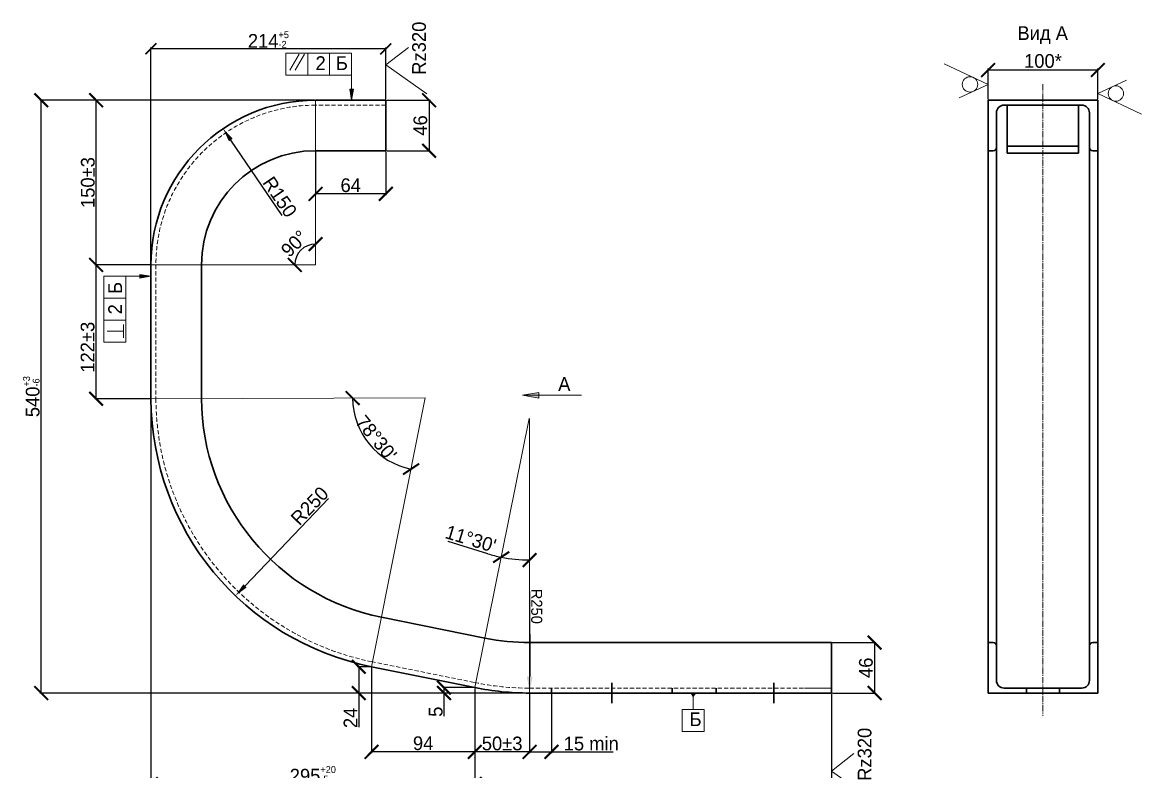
# Model space of a CAD drawing. Header units: millimetres. Extents: x 4132 to 13761, y 958 to 2510.
# Drawn here: x 4132 to 5152, y 1755 to 2437 of the extents above; entities that cross this region are included whole.
import ezdxf

# ---------------------------------------------------------------- set-up
doc = ezdxf.new("R2010")
doc.units = ezdxf.units.MM
doc.header["$LTSCALE"] = 0.3
doc.linetypes.add('CENTER2', pattern=[28.575, 19.05, -3.175, 3.175, -3.175])
doc.linetypes.add('DASHED', pattern=[19.05, 12.7, -6.35])
doc.layers.get('0').update_dxf_attribs({"lineweight": 20})
doc.layers.add('ВСП_Сплошная_толстая', color=90, linetype='Continuous', lineweight=30)
doc.layers.add('ВСП_Сплошная_тонкая', color=7, linetype='Continuous', lineweight=20)
doc.styles.add('mpp', font='mipgost.shx')
doc.dimstyles.new('1 1', dxfattribs={"dimscale": 0, "dimtxt": 10, "dimasz": 10, "dimexe": 1.25, "dimexo": 1, "dimgap": 1, "dimtad": 1, "dimdec": 3, "dimtxsty": 'mpp', "dimblk": 'ARCHTICK', "dimcen": 2.5, "dimaunit": 1, "dimadec": 7, "dimazin": 0, "dimtfac": 1, "dimtdec": 3, "dimtmove": 0, "dimatfit": 3, "dimfxl": 1.25, "dimarcsym": 0})

# ---------------------------------------------------------------- blocks, each defined once
blk = doc.blocks.new('_ArchTick')
at = {"color": 0, "linetype": 'ByBlock', "const_width": 0.15}
blk.add_lwpolyline([(-0.5, -0.5), (0.5, 0.5)], dxfattribs=at)
blk = doc.blocks.new('*D23')
at = {"layer": 'Defpoints', "color": 0, "transparency": 16777216}
for p in [(4869.1, 1872.1), (4869.1, 1826.1), (4908.5, 1826.1)]:
    blk.add_point(p, dxfattribs=at)
at = {"layer": 'ВСП_Сплошная_толстая', "color": 0, "lineweight": -2, "transparency": 16777216}
for p, q in [((4870.1, 1872.1), (4909.7, 1872.1)), ((4908.5, 1872.1), (4908.5, 1826.1)), ((4870.1, 1826.1), (4909.7, 1826.1))]:
    blk.add_line(p, q, dxfattribs=at)
at = {"layer": 'ВСП_Сплошная_толстая', "color": 0, "lineweight": -2, "transparency": 16777216, "xscale": 12.5, "yscale": 12.5, "zscale": 12.5}
for p, rotation in [((4908.5, 1872.1), 90), ((4908.5, 1826.1), 270)]:
    blk.add_blockref('_ArchTick', p, dxfattribs=dict(at, rotation=rotation))
at = {"layer": 'ВСП_Сплошная_толстая', "color": 0, "lineweight": 20, "transparency": 16777216, "insert": (4900.6, 1849.1), "char_height": 12.5, "attachment_point": 5, "rotation": 90, "style": 'mpp'}
blk.add_mtext('46', dxfattribs=at)
blk = doc.blocks.new('*D24')
at = {"layer": 'Defpoints', "color": 0, "transparency": 16777216}
for p in [(4450.1, 1850.1), (4544.1, 1831.1), (4450.1, 1772.5)]:
    blk.add_point(p, dxfattribs=at)
at = {"layer": 'ВСП_Сплошная_толстая', "color": 0, "lineweight": -2, "transparency": 16777216}
for p, q in [((4450.1, 1849.1), (4450.1, 1771.3)), ((4544.1, 1830.1), (4544.1, 1771.3)), ((4544.1, 1772.5), (4450.1, 1772.5))]:
    blk.add_line(p, q, dxfattribs=at)
at = {"layer": 'ВСП_Сплошная_толстая', "color": 0, "lineweight": -2, "transparency": 16777216, "xscale": 12.5, "yscale": 12.5, "zscale": 12.5, "rotation": 180}
blk.add_blockref('_ArchTick', (4450.1, 1772.5), dxfattribs=at)
at = {"layer": 'ВСП_Сплошная_толстая', "color": 0, "lineweight": -2, "transparency": 16777216, "xscale": 12.5, "yscale": 12.5, "zscale": 12.5}
blk.add_blockref('_ArchTick', (4544.1, 1772.5), dxfattribs=at)
at = {"layer": 'ВСП_Сплошная_толстая', "color": 0, "lineweight": 20, "transparency": 16777216, "insert": (4497.1, 1780.3), "char_height": 12.5, "attachment_point": 5, "style": 'mpp'}
blk.add_mtext('94', dxfattribs=at)
blk = doc.blocks.new('*D25')
at = {"layer": 'Defpoints', "color": 0, "transparency": 16777216}
for p in [(4249.1, 2094.1), (4544.1, 1772.5), (4249.1, 1743.2)]:
    blk.add_point(p, dxfattribs=at)
at = {"layer": 'ВСП_Сплошная_толстая', "color": 0, "lineweight": -2, "transparency": 16777216}
for p, q in [((4249.1, 2093.1), (4249.1, 1742)), ((4544.1, 1771.5), (4544.1, 1742)), ((4544.1, 1743.2), (4249.1, 1743.2))]:
    blk.add_line(p, q, dxfattribs=at)
at = {"layer": 'ВСП_Сплошная_толстая', "color": 0, "lineweight": -2, "transparency": 16777216, "xscale": 12.5, "yscale": 12.5, "zscale": 12.5, "rotation": 180}
blk.add_blockref('_ArchTick', (4249.1, 1743.2), dxfattribs=at)
at = {"layer": 'ВСП_Сплошная_толстая', "color": 0, "lineweight": -2, "transparency": 16777216, "xscale": 12.5, "yscale": 12.5, "zscale": 12.5}
blk.add_blockref('_ArchTick', (4544.1, 1743.2), dxfattribs=at)
at = {"layer": 'ВСП_Сплошная_толстая', "color": 0, "lineweight": 20, "transparency": 16777216, "insert": (4396.6, 1752), "char_height": 12.5, "attachment_point": 5, "style": 'mpp'}
blk.add_mtext('295{\\H6.25;\\S+20^ -5;}', dxfattribs=at)
blk = doc.blocks.new('*D26')
at = {"layer": 'Defpoints', "color": 0, "transparency": 16777216}
for p in [(4544.1, 1831.1), (4594.1, 1826.1), (4544.1, 1772.5)]:
    blk.add_point(p, dxfattribs=at)
at = {"layer": 'ВСП_Сплошная_толстая', "color": 0, "lineweight": -2, "transparency": 16777216}
for p, q in [((4544.1, 1830.1), (4544.1, 1771.3)), ((4594.1, 1825.1), (4594.1, 1771.3)), ((4594.1, 1772.5), (4544.1, 1772.5))]:
    blk.add_line(p, q, dxfattribs=at)
at = {"layer": 'ВСП_Сплошная_толстая', "color": 0, "lineweight": -2, "transparency": 16777216, "xscale": 12.5, "yscale": 12.5, "zscale": 12.5, "rotation": 180}
blk.add_blockref('_ArchTick', (4544.1, 1772.5), dxfattribs=at)
at = {"layer": 'ВСП_Сплошная_толстая', "color": 0, "lineweight": -2, "transparency": 16777216, "xscale": 12.5, "yscale": 12.5, "zscale": 12.5}
blk.add_blockref('_ArchTick', (4594.1, 1772.5), dxfattribs=at)
at = {"layer": 'ВСП_Сплошная_толстая', "color": 0, "lineweight": 20, "transparency": 16777216, "insert": (4569.1, 1780.1), "char_height": 12.5, "attachment_point": 5, "style": 'mpp'}
blk.add_mtext('50±3', dxfattribs=at)
blk = doc.blocks.new('*D27')
at = {"layer": 'Defpoints', "color": 0, "transparency": 16777216}
for p in [(4594.1, 1826.1), (4614.1, 1826.1), (4594.1, 1772.5)]:
    blk.add_point(p, dxfattribs=at)
at = {"layer": 'ВСП_Сплошная_толстая', "color": 0, "lineweight": -2, "transparency": 16777216}
for p, q in [((4594.1, 1825.1), (4594.1, 1771.3)), ((4614.1, 1825.1), (4614.1, 1771.3)), ((4594.1, 1772.5), (4614.1, 1772.5)), ((4614.1, 1772.5), (4670.3, 1772.5))]:
    blk.add_line(p, q, dxfattribs=at)
at = {"layer": 'ВСП_Сплошная_толстая', "color": 0, "lineweight": -2, "transparency": 16777216, "xscale": 12.5, "yscale": 12.5, "zscale": 12.5, "rotation": 180}
blk.add_blockref('_ArchTick', (4594.1, 1772.5), dxfattribs=at)
at = {"layer": 'ВСП_Сплошная_толстая', "color": 0, "lineweight": -2, "transparency": 16777216, "xscale": 12.5, "yscale": 12.5, "zscale": 12.5}
blk.add_blockref('_ArchTick', (4614.1, 1772.5), dxfattribs=at)
at = {"layer": 'ВСП_Сплошная_толстая', "color": 0, "lineweight": 20, "transparency": 16777216, "insert": (4650.3, 1780), "char_height": 12.5, "attachment_point": 5, "style": 'mpp'}
blk.add_mtext('15 min', dxfattribs=at)
blk = doc.blocks.new('*D28')
at = {"layer": 'Defpoints', "color": 0, "transparency": 16777216}
for p in [(4869.1, 1826.1), (4249.1, 1743.2), (4249.1, 1707)]:
    blk.add_point(p, dxfattribs=at)
at = {"layer": 'ВСП_Сплошная_толстая', "color": 0, "lineweight": -2, "transparency": 16777216}
for p, q in [((4869.1, 1825.1), (4869.1, 1705.7)), ((4249.1, 1742.2), (4249.1, 1705.7)), ((4869.1, 1707), (4249.1, 1707))]:
    blk.add_line(p, q, dxfattribs=at)
at = {"layer": 'ВСП_Сплошная_толстая', "color": 0, "lineweight": -2, "transparency": 16777216, "xscale": 12.5, "yscale": 12.5, "zscale": 12.5, "rotation": 180}
blk.add_blockref('_ArchTick', (4249.1, 1707), dxfattribs=at)
at = {"layer": 'ВСП_Сплошная_толстая', "color": 0, "lineweight": -2, "transparency": 16777216, "xscale": 12.5, "yscale": 12.5, "zscale": 12.5}
blk.add_blockref('_ArchTick', (4869.1, 1707), dxfattribs=at)
at = {"layer": 'ВСП_Сплошная_толстая', "color": 0, "lineweight": 20, "transparency": 16777216, "insert": (4559.1, 1714.8), "char_height": 12.5, "attachment_point": 5, "style": 'mpp'}
blk.add_mtext('620±5', dxfattribs=at)
blk = doc.blocks.new('*D29')
at = {"layer": 'Defpoints', "color": 0, "transparency": 16777216}
for p in [(4149.1, 2366.1), (4399.1, 2366.1), (4594.1, 1826.1)]:
    blk.add_point(p, dxfattribs=at)
at = {"layer": 'ВСП_Сплошная_толстая', "color": 0, "lineweight": -2, "transparency": 16777216}
for p, q in [((4398.1, 2366.1), (4147.9, 2366.1)), ((4149.1, 1826.1), (4149.1, 2366.1)), ((4593.1, 1826.1), (4147.9, 1826.1))]:
    blk.add_line(p, q, dxfattribs=at)
at = {"layer": 'ВСП_Сплошная_толстая', "color": 0, "lineweight": -2, "transparency": 16777216, "xscale": 12.5, "yscale": 12.5, "zscale": 12.5}
for p, rotation in [((4149.1, 2366.1), 90), ((4149.1, 1826.1), 270)]:
    blk.add_blockref('_ArchTick', p, dxfattribs=dict(at, rotation=rotation))
at = {"layer": 'ВСП_Сплошная_толстая', "color": 0, "lineweight": 20, "transparency": 16777216, "insert": (4140.1, 2096.1), "char_height": 12.5, "attachment_point": 5, "rotation": 90, "style": 'mpp'}
blk.add_mtext('540{\\H6.25;\\S+3^ -6;}', dxfattribs=at)
blk = doc.blocks.new('*D30')
at = {"layer": 'Defpoints', "color": 0, "transparency": 16777216}
for p in [(4516.1, 1831.1), (4544.1, 1831.1), (4594.1, 1826.1)]:
    blk.add_point(p, dxfattribs=at)
at = {"layer": 'ВСП_Сплошная_толстая', "color": 0, "lineweight": -2, "transparency": 16777216}
for p, q in [((4543.1, 1831.1), (4514.8, 1831.1)), ((4593.1, 1826.1), (4514.8, 1826.1)), ((4516.1, 1831.1), (4516.1, 1826.1)), ((4516.1, 1826.1), (4516.1, 1805.1))]:
    blk.add_line(p, q, dxfattribs=at)
at = {"layer": 'ВСП_Сплошная_толстая', "color": 0, "lineweight": -2, "transparency": 16777216, "xscale": 12.5, "yscale": 12.5, "zscale": 12.5}
for p, rotation in [((4516.1, 1831.1), 90), ((4516.1, 1826.1), 270)]:
    blk.add_blockref('_ArchTick', p, dxfattribs=dict(at, rotation=rotation))
at = {"layer": 'ВСП_Сплошная_толстая', "color": 0, "lineweight": 20, "transparency": 16777216, "insert": (4508.6, 1809.1), "char_height": 12.5, "attachment_point": 5, "rotation": 90, "style": 'mpp'}
blk.add_mtext('5', dxfattribs=at)
blk = doc.blocks.new('*D31')
at = {"layer": 'Defpoints', "color": 0, "transparency": 16777216}
for p in [(4438.4, 1850.1), (4450.1, 1850.1), (4516.1, 1826.1)]:
    blk.add_point(p, dxfattribs=at)
at = {"layer": 'ВСП_Сплошная_толстая', "color": 0, "lineweight": -2, "transparency": 16777216}
for p, q in [((4449.1, 1850.1), (4437.1, 1850.1)), ((4438.4, 1850.1), (4438.4, 1826.1)), ((4515.1, 1826.1), (4437.1, 1826.1)), ((4438.4, 1826.1), (4438.4, 1794.9))]:
    blk.add_line(p, q, dxfattribs=at)
at = {"layer": 'ВСП_Сплошная_толстая', "color": 0, "lineweight": -2, "transparency": 16777216, "xscale": 12.5, "yscale": 12.5, "zscale": 12.5}
for p, rotation in [((4438.4, 1850.1), 90), ((4438.4, 1826.1), 270)]:
    blk.add_blockref('_ArchTick', p, dxfattribs=dict(at, rotation=rotation))
at = {"layer": 'ВСП_Сплошная_толстая', "color": 0, "lineweight": 20, "transparency": 16777216, "insert": (4430.9, 1803.5), "char_height": 12.5, "attachment_point": 5, "rotation": 90, "style": 'mpp'}
blk.add_mtext('24', dxfattribs=at)
blk = doc.blocks.new('*D32')
at = {"layer": 'Defpoints', "color": 0, "transparency": 16777216}
for p in [(4199.1, 2366.1), (4249.1, 2366.1), (4249.1, 2216.1)]:
    blk.add_point(p, dxfattribs=at)
at = {"layer": 'ВСП_Сплошная_толстая', "color": 0, "lineweight": -2, "transparency": 16777216}
for p, q in [((4248.1, 2366.1), (4197.8, 2366.1)), ((4199.1, 2216.1), (4199.1, 2366.1)), ((4248.1, 2216.1), (4197.8, 2216.1))]:
    blk.add_line(p, q, dxfattribs=at)
at = {"layer": 'ВСП_Сплошная_толстая', "color": 0, "lineweight": -2, "transparency": 16777216, "xscale": 12.5, "yscale": 12.5, "zscale": 12.5}
for p, rotation in [((4199.1, 2366.1), 90), ((4199.1, 2216.1), 270)]:
    blk.add_blockref('_ArchTick', p, dxfattribs=dict(at, rotation=rotation))
at = {"layer": 'ВСП_Сплошная_толстая', "color": 0, "lineweight": 20, "transparency": 16777216, "insert": (4191.6, 2291.1), "char_height": 12.5, "attachment_point": 5, "rotation": 90, "style": 'mpp'}
blk.add_mtext('150±3', dxfattribs=at)
blk = doc.blocks.new('*D33')
at = {"layer": 'Defpoints', "color": 0, "transparency": 16777216}
for p in [(4199.1, 2216.1), (4249.1, 2216.1), (4249.1, 2094.1)]:
    blk.add_point(p, dxfattribs=at)
at = {"layer": 'ВСП_Сплошная_толстая', "color": 0, "lineweight": -2, "transparency": 16777216}
for p, q in [((4248.1, 2216.1), (4197.8, 2216.1)), ((4199.1, 2094.1), (4199.1, 2216.1)), ((4248.1, 2094.1), (4197.8, 2094.1))]:
    blk.add_line(p, q, dxfattribs=at)
at = {"layer": 'ВСП_Сплошная_толстая', "color": 0, "lineweight": -2, "transparency": 16777216, "xscale": 12.5, "yscale": 12.5, "zscale": 12.5}
for p, rotation in [((4199.1, 2216.1), 90), ((4199.1, 2094.1), 270)]:
    blk.add_blockref('_ArchTick', p, dxfattribs=dict(at, rotation=rotation))
at = {"layer": 'ВСП_Сплошная_толстая', "color": 0, "lineweight": 20, "transparency": 16777216, "insert": (4191.4, 2141.1), "char_height": 12.5, "attachment_point": 5, "rotation": 90, "style": 'mpp'}
blk.add_mtext('122±3', dxfattribs=at)
blk = doc.blocks.new('*D34')
at = {"layer": 'Defpoints', "color": 0, "transparency": 16777216}
for p in [(4249.1, 2412.9), (4463.1, 2366.1), (4249.1, 2216.1)]:
    blk.add_point(p, dxfattribs=at)
at = {"layer": 'ВСП_Сплошная_толстая', "color": 0, "lineweight": -2, "transparency": 16777216}
for p, q in [((4249.1, 2217.1), (4249.1, 2414.2)), ((4463.1, 2412.9), (4249.1, 2412.9)), ((4463.1, 2367.1), (4463.1, 2414.2))]:
    blk.add_line(p, q, dxfattribs=at)
at = {"layer": 'ВСП_Сплошная_толстая', "color": 0, "lineweight": -2, "transparency": 16777216, "xscale": 10, "yscale": 10, "zscale": 10, "rotation": 180}
blk.add_blockref('_ArchTick', (4249.1, 2412.9), dxfattribs=at)
at = {"layer": 'ВСП_Сплошная_толстая', "color": 0, "lineweight": -2, "transparency": 16777216, "xscale": 10, "yscale": 10, "zscale": 10}
blk.add_blockref('_ArchTick', (4463.1, 2412.9), dxfattribs=at)
at = {"layer": 'ВСП_Сплошная_толстая', "color": 0, "lineweight": 20, "transparency": 16777216, "insert": (4356.1, 2421.4), "char_height": 12.5, "attachment_point": 5, "style": 'mpp'}
blk.add_mtext('214{\\H6.25;\\S+5^ -2;}', dxfattribs=at)
blk = doc.blocks.new('*D35')
at = {"layer": 'Defpoints', "color": 0, "transparency": 16777216}
for p in [(4463.1, 2366.1), (4463.1, 2320.1), (4502.5, 2320.1)]:
    blk.add_point(p, dxfattribs=at)
at = {"layer": 'ВСП_Сплошная_толстая', "color": 0, "lineweight": -2, "transparency": 16777216}
for p, q in [((4464.1, 2366.1), (4503.7, 2366.1)), ((4502.5, 2366.1), (4502.5, 2320.1)), ((4464.1, 2320.1), (4503.7, 2320.1))]:
    blk.add_line(p, q, dxfattribs=at)
at = {"layer": 'ВСП_Сплошная_толстая', "color": 0, "lineweight": -2, "transparency": 16777216, "xscale": 12.5, "yscale": 12.5, "zscale": 12.5}
for p, rotation in [((4502.5, 2366.1), 90), ((4502.5, 2320.1), 270)]:
    blk.add_blockref('_ArchTick', p, dxfattribs=dict(at, rotation=rotation))
at = {"layer": 'ВСП_Сплошная_толстая', "color": 0, "lineweight": 20, "transparency": 16777216, "insert": (4494.6, 2343.1), "char_height": 12.5, "attachment_point": 5, "rotation": 90, "style": 'mpp'}
blk.add_mtext('46', dxfattribs=at)
blk = doc.blocks.new('*D36')
at = {"layer": 'Defpoints', "color": 0, "transparency": 16777216}
for p in [(4399.1, 2320.1), (4463.1, 2320.1), (4399.1, 2280.8)]:
    blk.add_point(p, dxfattribs=at)
at = {"layer": 'ВСП_Сплошная_толстая', "color": 0, "lineweight": -2, "transparency": 16777216}
for p, q in [((4399.1, 2319.1), (4399.1, 2279.5)), ((4463.1, 2319.1), (4463.1, 2279.5)), ((4463.1, 2280.8), (4399.1, 2280.8))]:
    blk.add_line(p, q, dxfattribs=at)
at = {"layer": 'ВСП_Сплошная_толстая', "color": 0, "lineweight": -2, "transparency": 16777216, "xscale": 12.5, "yscale": 12.5, "zscale": 12.5, "rotation": 180}
blk.add_blockref('_ArchTick', (4399.1, 2280.8), dxfattribs=at)
at = {"layer": 'ВСП_Сплошная_толстая', "color": 0, "lineweight": -2, "transparency": 16777216, "xscale": 12.5, "yscale": 12.5, "zscale": 12.5}
blk.add_blockref('_ArchTick', (4463.1, 2280.8), dxfattribs=at)
at = {"layer": 'ВСП_Сплошная_толстая', "color": 0, "lineweight": 20, "transparency": 16777216, "insert": (4431.1, 2288.6), "char_height": 12.5, "attachment_point": 5, "style": 'mpp'}
blk.add_mtext('64', dxfattribs=at)
blk = doc.blocks.new('*D37')
at = {"layer": 'Defpoints', "color": 0, "transparency": 16777216}
for p in [(4399.1, 2366.1), (4389.6, 2232.6), (4249.1, 2216.1), (4399.1, 2216.1), (4399.1, 2216.1)]:
    blk.add_point(p, dxfattribs=at)
at = {"layer": 'ВСП_Сплошная_толстая', "color": 0, "lineweight": -2, "transparency": 16777216}
blk.add_arc((4399.1, 2216.1), 19, 90, 180, dxfattribs=at)
at = {"layer": 'ВСП_Сплошная_толстая', "color": 0, "lineweight": -2, "transparency": 16777216, "xscale": 12.5, "yscale": 12.5, "zscale": 12.5}
blk.add_blockref('_ArchTick', (4399.1, 2235.1), dxfattribs=at)
at = {"layer": 'ВСП_Сплошная_толстая', "color": 0, "lineweight": -2, "transparency": 16777216, "xscale": 12.5, "yscale": 12.5, "zscale": 12.5, "rotation": 269.9999999999999}
blk.add_blockref('_ArchTick', (4380.1, 2216.1), dxfattribs=at)
at = {"layer": 'ВСП_Сплошная_толстая', "color": 0, "lineweight": 20, "transparency": 16777216, "insert": (4379.7, 2235.5), "char_height": 12.5, "attachment_point": 5, "rotation": 45, "style": 'mpp'}
blk.add_mtext('90°', dxfattribs=at)
blk = doc.blocks.new('*D38')
at = {"layer": 'Defpoints', "color": 0, "transparency": 16777216}
for p in [(4314.8, 2340.2), (4399.1, 2216.1)]:
    blk.add_point(p, dxfattribs=at)
at = {"layer": 'ВСП_Сплошная_толстая', "color": 0, "lineweight": -2, "transparency": 16777216}
blk.add_line((4368.6, 2261), (4321.8, 2329.8), dxfattribs=at)
at = {"layer": 'ВСП_Сплошная_толстая', "color": 0, "transparency": 16777216}
blk.add_solid([(4323.6, 2331), (4320.1, 2328.7), (4314.8, 2340.2)], dxfattribs=at)
at = {"layer": 'ВСП_Сплошная_толстая', "color": 0, "lineweight": 20, "transparency": 16777216, "insert": (4366.5, 2278), "char_height": 12.5, "attachment_point": 5, "rotation": 304.1837, "style": 'mpp'}
blk.add_mtext('R150', dxfattribs=at)
blk = doc.blocks.new('*D39')
at = {"layer": 'Defpoints', "color": 0, "transparency": 16777216}
for p in [(4249.1, 2094.1), (4499.1, 2095.1), (4499.1, 2095.1), (4439.7, 2065.6), (4450.1, 1850.1)]:
    blk.add_point(p, dxfattribs=at)
at = {"layer": 'ВСП_Сплошная_толстая', "color": 0, "lineweight": -2, "transparency": 16777216}
blk.add_arc((4499.1, 2095.1), 66.3, 180.2197, 258.6887, dxfattribs=at)
at = {"layer": 'ВСП_Сплошная_толстая', "color": 0, "lineweight": -2, "transparency": 16777216, "xscale": 12.5, "yscale": 12.5, "zscale": 12.5}
for p, rotation in [((4432.8, 2094.8), 90.2196970129285), ((4486.1, 2030.1), 348.6887121054195)]:
    blk.add_blockref('_ArchTick', p, dxfattribs=dict(at, rotation=rotation))
at = {"layer": 'ВСП_Сплошная_толстая', "color": 0, "lineweight": 20, "transparency": 16777216, "insert": (4454.4, 2058.3), "char_height": 12.5, "attachment_point": 5, "rotation": 309.4542, "style": 'mpp'}
blk.add_mtext("78°30'", dxfattribs=at)
blk = doc.blocks.new('*D40')
at = {"layer": 'Defpoints', "color": 0, "transparency": 16777216}
for p in [(4499.1, 2095.3), (4326.1, 1914.8)]:
    blk.add_point(p, dxfattribs=at)
at = {"layer": 'ВСП_Сплошная_толстая', "color": 0, "lineweight": -2, "transparency": 16777216}
blk.add_line((4410.9, 2003.2), (4334.8, 1923.8), dxfattribs=at)
at = {"layer": 'ВСП_Сплошная_толстая', "color": 0, "transparency": 16777216}
blk.add_solid([(4333.3, 1925.2), (4336.3, 1922.3), (4326.1, 1914.8)], dxfattribs=at)
at = {"layer": 'ВСП_Сплошная_толстая', "color": 0, "lineweight": 20, "transparency": 16777216, "insert": (4393.7, 1996.6), "char_height": 12.5, "attachment_point": 5, "rotation": 46.2172, "style": 'mpp'}
blk.add_mtext('R250', dxfattribs=at)
blk = doc.blocks.new('*D41')
at = {"layer": 'Defpoints', "color": 0, "transparency": 16777216}
for p in [(4593.8, 2076.1), (4594.1, 2076.1), (4585.4, 1947.6), (4544.1, 1831.1), (4594.1, 1826.1)]:
    blk.add_point(p, dxfattribs=at)
at = {"layer": 'ВСП_Сплошная_толстая', "color": 0, "lineweight": -2, "transparency": 16777216}
blk.add_line((4556.1, 1953), (4520, 1964), dxfattribs=at)
for start, end in [(253.0093, 258.5214), (258.5214, 270)]:
    blk.add_arc((4594.1, 2077.3), 130, start, end, dxfattribs=at)
at = {"layer": 'ВСП_Сплошная_толстая', "color": 0, "lineweight": -2, "transparency": 16777216, "xscale": 12.5, "yscale": 12.5, "zscale": 12.5}
for p, rotation in [((4568.2, 1949.9), 168.521371245087), ((4594.1, 1947.3), 2.604613708712122e-05)]:
    blk.add_blockref('_ArchTick', p, dxfattribs=dict(at, rotation=rotation))
at = {"layer": 'ВСП_Сплошная_толстая', "color": 0, "lineweight": 20, "transparency": 16777216, "insert": (4540.5, 1966.5), "char_height": 12.5, "attachment_point": 5, "rotation": 343.0093, "style": 'mpp'}
blk.add_mtext("11°30'", dxfattribs=at)
blk = doc.blocks.new('*D42')
at = {"layer": 'Defpoints', "color": 0, "transparency": 16777216}
for p in [(4593.8, 2076.1), (4594.2, 1826.1)]:
    blk.add_point(p, dxfattribs=at)
at = {"layer": 'ВСП_Сплошная_толстая', "color": 0, "lineweight": -2, "transparency": 16777216}
blk.add_line((4594.1, 1918.6), (4594.2, 1841.1), dxfattribs=at)
blk.add_arc((4593.8, 2076.1), 250, 270.055, 270.3669, dxfattribs=at)
at = {"layer": 'ВСП_Сплошная_толстая', "color": 0, "transparency": 16777216}
blk.add_solid([(4596.7, 1841.1), (4591.7, 1841.1), (4594.2, 1826.1)], dxfattribs=at)
at = {"layer": 'ВСП_Сплошная_толстая', "color": 0, "transparency": 16777216, "insert": (4600.5, 1905.1), "char_height": 10, "attachment_point": 5, "rotation": 270.0804, "style": 'mpp'}
blk.add_mtext('R250', dxfattribs=at)
blk = doc.blocks.new('*D54')
at = {"layer": 'Defpoints', "color": 0, "transparency": 16777216}
for p in [(5011.9, 2393.6), (5011.9, 2366.1), (5111.9, 2366.1)]:
    blk.add_point(p, dxfattribs=at)
at = {"layer": 'ВСП_Сплошная_толстая', "color": 0, "lineweight": -2, "transparency": 16777216}
for p, q in [((5011.9, 2367.1), (5011.9, 2394.9)), ((5111.9, 2393.6), (5011.9, 2393.6)), ((5111.9, 2367.1), (5111.9, 2394.9))]:
    blk.add_line(p, q, dxfattribs=at)
at = {"layer": 'ВСП_Сплошная_толстая', "color": 0, "lineweight": -2, "transparency": 16777216, "xscale": 12.5, "yscale": 12.5, "zscale": 12.5, "rotation": 180}
blk.add_blockref('_ArchTick', (5011.9, 2393.6), dxfattribs=at)
at = {"layer": 'ВСП_Сплошная_толстая', "color": 0, "lineweight": -2, "transparency": 16777216, "xscale": 12.5, "yscale": 12.5, "zscale": 12.5}
blk.add_blockref('_ArchTick', (5111.9, 2393.6), dxfattribs=at)
at = {"layer": 'ВСП_Сплошная_толстая', "color": 0, "lineweight": 20, "transparency": 16777216, "insert": (5061.9, 2401.8), "char_height": 12.5, "attachment_point": 5, "style": 'mpp'}
blk.add_mtext('100*', dxfattribs=at)

msp = doc.modelspace()

# ---------------------------------------------------------------- hatches: boundary and pattern name
at = {"layer": 'ВСП_Сплошная_толстая'}
h = msp.add_hatch(color=7, dxfattribs=at)
h.dxf.hatch_style = 1
h.paths.add_polyline_path([(4433.5459, 2376.1035), (4431.8809, 2376.1035), (4431.8809, 2366.1035)])
h.paths.add_polyline_path([(4431.8809, 2366.1035), (4431.8809, 2376.1035), (4430.2159, 2376.1035)])
h = msp.add_hatch(color=7, dxfattribs=at)
h.dxf.hatch_style = 1
h.paths.add_polyline_path([(4239.0921, 2207.475), (4239.0921, 2205.81), (4249.0921, 2205.81)])
h.paths.add_polyline_path([(4249.0921, 2205.81), (4239.0921, 2205.81), (4239.0921, 2204.145)])
at = {"layer": 'ВСП_Сплошная_тонкая'}
h = msp.add_hatch(color=7, dxfattribs=at)
h.dxf.hatch_style = 1
h.paths.add_polyline_path([(4602.6048, 2099.8586), (4587.6048, 2097.3586), (4602.6048, 2097.3586)])
h.paths.add_polyline_path([(4602.6048, 2097.3586), (4587.6048, 2097.3586), (4602.6048, 2094.8586)])
h = msp.add_hatch(color=7, dxfattribs=at)
h.dxf.hatch_style = 1
h.paths.add_polyline_path([(4743.2588, 1826.1034), (4741.2588, 1826.1034), (4743.2588, 1823.1034)])
h.paths.add_polyline_path([(4745.2588, 1826.1034), (4743.2588, 1826.1034), (4743.2588, 1823.1034)])

# ---------------------------------------------------------------- linework, layer by layer
at = {"layer": 'ВСП_Сплошная_толстая', "color": 7, "lineweight": 20}
for p, q in [((5011.8761, 2380.5127), (4971.9553, 2399.2595)), ((5011.8761, 2380.5127), (4985.6889, 2368.2153)), ((5111.8761, 2372.2041), (5138.0633, 2384.5015)), ((5111.8761, 2372.2041), (5151.7969, 2353.4573))]:
    msp.add_line(p, q, dxfattribs=at)
at = {"layer": 'ВСП_Сплошная_толстая', "color": 7}
for p, q in [((4463.0921, 2366.1035), (4399.0921, 2366.1035)), ((4463.0921, 2320.1035), (4463.0921, 2366.1035)), ((4399.0921, 2320.1035), (4463.0921, 2320.1035)), ((4249.0921, 2216.1035), (4249.0921, 2094.1035)), ((4295.0921, 2094.1035), (4295.0921, 2216.1035)), ((4459.1145, 1895.2101), (4553.426, 1876.1471)), ((4869.0921, 1872.1035), (4594.0921, 1872.1035)), ((4869.0921, 1826.1035), (4869.0921, 1872.1035)), ((4450.0921, 1850.1035), (4544.0921, 1831.1035)), ((4594.0921, 1826.1034), (4869.0921, 1826.1035))]:
    msp.add_line(p, q, dxfattribs=at)
at = {"layer": 'ВСП_Сплошная_толстая', "color": 7, "lineweight": 20}
for points in [[(4371.8809, 2389.0548), (4431.8809, 2389.0548), (4431.8809, 2409.0548), (4371.8809, 2409.0548)], [(4226.1408, 2145.81), (4226.1408, 2205.81), (4206.1408, 2205.81), (4206.1408, 2145.81)], [(4733.2588, 1811.1034), (4753.2588, 1811.1034), (4753.2588, 1791.1034), (4733.2588, 1791.1034)]]:
    msp.add_lwpolyline(points, close=True, dxfattribs=at)
for points in [[(4384.0588, 2407.9408), (4375.6418, 2393.614)], [(4388.8595, 2407.9408), (4380.4424, 2393.614)], [(4391.8809, 2409.0548), (4391.8809, 2389.0548)], [(4411.8809, 2389.0548), (4411.8809, 2409.0548)], [(4483.6573, 2414.122), (4463.0921, 2398.2233), (4500.3609, 2371.9933)], [(4431.8809, 2389.0548), (4431.8809, 2366.1035)], [(4433.5459, 2376.1035), (4430.2159, 2376.1035)], [(4431.8809, 2366.1035), (4430.2159, 2376.1035)], [(4431.8809, 2366.1035), (4433.5459, 2376.1035)], [(4249.0921, 2216.1035), (4399.0921, 2216.1035), (4399.0921, 2366.1035)], [(4226.1408, 2205.81), (4249.0921, 2205.81)], [(4239.0921, 2207.475), (4239.0921, 2204.145)], [(4249.0921, 2205.81), (4239.0921, 2207.475)], [(4249.0921, 2205.81), (4239.0921, 2204.145)], [(4226.1408, 2185.81), (4206.1408, 2185.81)], [(4206.1408, 2165.81), (4226.1408, 2165.81)], [(4224.1408, 2155.81), (4209.1408, 2155.81)], [(4224.1408, 2161.81), (4224.1408, 2149.81)], [(4249.0921, 2094.1035), (4499.0898, 2095.0621), (4450.0921, 1850.1035)], [(4593.8421, 2076.1002), (4544.0921, 1831.1035)], [(4594.0836, 1826.1034), (4594.0835, 2076.1407)], [(4544.0921, 1772.5209), (4450.0921, 1772.5209), (4450.0921, 1850.1035)], [(4743.2588, 1826.1034), (4743.2588, 1811.1034)], [(4889.6573, 1770.9298), (4869.0921, 1755.0311), (4906.3609, 1728.8011)]]:
    msp.add_lwpolyline(points, dxfattribs=at)
at = {"layer": 'ВСП_Сплошная_толстая', "color": 7, "linetype": 'CENTER2', "lineweight": 20}
msp.add_lwpolyline([(5061.8761, 2380.7643), (5061.8761, 1805.205)], dxfattribs=at)
at = {"layer": 'ВСП_Сплошная_толстая', "color": 7, "linetype": 'DASHED', "lineweight": 20}
msp.add_lwpolyline([(4463.0921, 2361.6035), (4399.0921, 2361.6035, 0.414213562), (4253.5921, 2216.1035), (4253.5921, 2094.1242, 0.355216448), (4450.0921, 1854.6945), (4544.0921, 1835.6945, 0.051314516), (4594.0921, 1830.6035), (4869.0921, 1830.6035), (4844.5625, 1830.6035)], format="xyb", dxfattribs=at)
at = {"layer": 'ВСП_Сплошная_толстая', "color": 7}
for points in [[(5011.8761, 1826.1035), (5011.8761, 2366.1035), (5111.8761, 2366.1035), (5111.8761, 1826.1035), (5011.8761, 1826.1035)], [(5029.3761, 2361.6035), (5029.3761, 2317.8593)], [(5094.3761, 2361.6035), (5094.3761, 2317.8593)], [(5019.4761, 1869.1035), (5019.4761, 2323.1036)], [(5029.3761, 2324.196), (5094.3761, 2324.196)], [(5029.3761, 2317.8593), (5094.3761, 2317.8593)], [(5104.2761, 1869.1035), (5104.2761, 2323.1036)], [(4614.0921, 1826.1034), (4614.0921, 1830.6035)], [(4669.0921, 1816.9026), (4669.0921, 1835.3042)], [(4724.0921, 1826.1034), (4724.0921, 1830.6035)], [(4764.0921, 1826.1034), (4764.0921, 1830.6035)], [(4816.5921, 1816.9026), (4816.5921, 1835.3043)], [(5046.8761, 1826.1035), (5046.8761, 1830.6035)], [(5076.8761, 1826.1035), (5076.8761, 1830.6035)]]:
    msp.add_lwpolyline(points, dxfattribs=at)
for points in [[(5111.8761, 2320.1036), (5107.2761, 2320.1036, -0.414213562), (5104.2761, 2323.1036), (5104.2761, 2354.6035, 0.414213562), (5097.2761, 2361.6035), (5026.4761, 2361.6035, 0.414213562), (5019.4761, 2354.6035), (5019.4761, 2323.1036, -0.414213562), (5016.4761, 2320.1036), (5011.8761, 2320.1036)], [(5111.8761, 1872.1035), (5107.2761, 1872.1035, 0.414213562), (5104.2761, 1869.1035), (5104.2761, 1837.6035, -0.414213562), (5097.2761, 1830.6035), (5026.4761, 1830.6035, -0.414213562), (5019.4761, 1837.6035), (5019.4761, 1869.1035, 0.414213562), (5016.4761, 1872.1035), (5011.8761, 1872.1035)]]:
    msp.add_lwpolyline(points, format="xyb", dxfattribs=at)
at = {"layer": 'ВСП_Сплошная_толстая', "color": 7, "lineweight": 20}
for centre in [(4995.408, 2380.5127), (5128.3442, 2372.2041)]:
    msp.add_circle(centre, 7, dxfattribs=at)
at = {"layer": 'ВСП_Сплошная_толстая', "color": 7}
for centre, radius, start, end in [((4399.0921, 2216.1035), 150, 90, 180), ((4399.0921, 2216.1035), 104, 90, 180), ((4499.0894, 2095.255), 250, 180.2639062, 258.6974731), ((4499.0897, 2095.255), 204, 180.2738833, 258.6993618), ((4593.8427, 2076.1033), 204, 258.5728953, 270.0700384), ((4593.8436, 2076.1033), 250, 258.5211543, 270.0549889)]:
    msp.add_arc(centre, radius, start, end, dxfattribs=at)
at = {"layer": 'ВСП_Сплошная_тонкая', "color": 7}
for points in [[(4587.6048, 2097.3586), (4602.6048, 2097.3586), (4602.6048, 2099.8586), (4602.6048, 2094.8586), (4587.6048, 2097.3586), (4602.6048, 2099.8586)], [(4587.6048, 2097.3586), (4641.4651, 2097.3586)], [(4743.2588, 1826.1034), (4741.2588, 1826.1034), (4743.2588, 1823.1034)], [(4743.2588, 1826.1034), (4745.2588, 1826.1034), (4743.2588, 1823.1034)]]:
    msp.add_lwpolyline(points, dxfattribs=at)

# ---------------------------------------------------------------- texts
at = {"layer": 'ВСП_Сплошная_толстая', "color": 7, "lineweight": 20, "char_height": 12.5, "attachment_point": 1, "rotation": 90, "style": 'mpp'}
for s, width, heights, insert in [('{\\C0;Rz320}', 7.882143, [0], (4487.0845, 2389.3346)), ('{\\C0;2  Б}', 42.204963, [8.9239], (4210.1816, 2171.0515)), ('{\\C0;Rz320}', 7.882143, [0], (4893.0845, 1746.1424))]:
    msp.add_mtext_dynamic_manual_height_columns(s, width=width, gutter_width=12.5, heights=heights, dxfattribs=dict(at, insert=insert))
at = {"layer": 'ВСП_Сплошная_толстая', "color": 7, "lineweight": 20, "char_height": 12.5, "attachment_point": 1, "style": 'mpp'}
for s, width, heights, insert in [('{\\C0;2  Б}', 42.204963, [8.9239], (4399.0115, 2406.1308)), ('{\\C0;Б}', 8.3157, [0], (4739.8564, 1808.5005))]:
    msp.add_mtext_dynamic_manual_height_columns(s, width=width, gutter_width=12.5, heights=heights, dxfattribs=dict(at, insert=insert))
at = {"layer": 'ВСП_Сплошная_тонкая', "color": 7, "char_height": 12.5, "attachment_point": 1, "style": 'mpp'}
for s, insert, width in [('Вид А', (5038.6377, 2433.4752), 111.680837), ('А', (4620.1725, 2113.8574), 14.188182)]:
    msp.add_mtext(s, dxfattribs=dict(at, insert=insert, width=width))

# ---------------------------------------------------------------- dimensions: what is measured, and where the dimension line sits
at = {"layer": 'ВСП_Сплошная_толстая', "color": 7, "lineweight": 20}
for base, p1, p2, override, picture, middle in [((4249.0921, 2412.9066), (4463.0921, 2366.1035), (4249.0921, 2216.1035), {"dimscale": 1, "dimtxt": 12.5, "dimtol": 1, "dimtp": 5, "dimtm": 2, "dimtfac": 0.5}, '*D34', (4356.0921, 2412.9066)), ((4399.0921, 2280.7665), (4463.0921, 2320.1035), (4399.0921, 2320.1035), {"dimscale": 1, "dimtxt": 12.5, "dimasz": 12.5}, '*D36', (4431.0921, 2280.7665))]:
    dim = msp.add_linear_dim(base=base, p1=p1, p2=p2, dimstyle='1 1', override=override, dxfattribs=at)
    dim.commit()
    dim.dimension.update_dxf_attribs({"geometry": picture, "text_midpoint": middle, "dimtype": 160})
for base, p1, p2, text, picture, middle in [((5011.8761, 2393.6105), (5111.8761, 2366.1035), (5011.8761, 2366.1035), '<>*', '*D54', (5061.8761, 2393.6105)), ((4594.0921, 1772.5209), (4614.0921, 1826.1034), (4594.0921, 1826.1035), '15 min', '*D27', (4650.3241, 1772.5209))]:
    dim = msp.add_linear_dim(base=base, p1=p1, p2=p2, text=text, dimstyle='1 1', override={"dimscale": 1, "dimtxt": 12.5, "dimasz": 12.5}, dxfattribs=at)
    dim.commit()
    dim.dimension.update_dxf_attribs({"geometry": picture, "text_midpoint": middle, "dimtype": 160})
for base, p1, p2, override, picture, middle in [((4149.121, 2366.1035), (4594.0921, 1826.1035), (4399.0921, 2366.1035), {"dimscale": 1, "dimtxt": 12.5, "dimasz": 12.5, "dimtol": 1, "dimtp": 3, "dimtm": 6, "dimtfac": 0.5}, '*D29', (4149.121, 2096.1035)), ((4199.0921, 2366.1035), (4249.0921, 2216.1035), (4249.0921, 2366.1035), {"dimscale": 1, "dimtxt": 12.5, "dimasz": 12.5, "dimgap": 1, "dimtol": 1, "dimlim": 0, "dimtp": 3, "dimtm": 3, "dimtfac": 1}, '*D32', (4199.0921, 2291.1035)), ((4199.0921, 2216.1035), (4249.0921, 2094.1035), (4249.0921, 2216.1035), {"dimscale": 1, "dimtxt": 12.5, "dimasz": 12.5, "dimgap": 1, "dimtol": 1, "dimlim": 0, "dimtp": 3, "dimtm": 3, "dimtfac": 1}, '*D33', (4199.0921, 2141.1035)), ((4438.3578, 1850.1035), (4516.0999, 1826.1034), (4450.0921, 1850.1035), {"dimscale": 1, "dimtxt": 12.5, "dimasz": 12.5}, '*D31', (4438.3578, 1803.4962)), ((4516.0999, 1831.1035), (4594.0921, 1826.1035), (4544.0921, 1831.1035), {"dimscale": 1, "dimtxt": 12.5, "dimasz": 12.5}, '*D30', (4516.0999, 1809.0564))]:
    dim = msp.add_linear_dim(base=base, p1=p1, p2=p2, angle=270, dimstyle='1 1', override=override, dxfattribs=at)
    dim.commit()
    dim.dimension.update_dxf_attribs({"geometry": picture, "text_midpoint": middle, "dimtype": 160})
for base, p1, p2, picture, middle in [((4502.4741, 2320.1035), (4463.0921, 2366.1035), (4463.0921, 2320.1035), '*D35', (4494.6494, 2343.1035)), ((4908.4741, 1826.1035), (4869.0921, 1872.1035), (4869.0921, 1826.1035), '*D23', (4900.6494, 1849.1035))]:
    dim = msp.add_linear_dim(base=base, p1=p1, p2=p2, angle=90, dimstyle='1 1', override={"dimscale": 1, "dimtxt": 12.5, "dimasz": 12.5, "dimtix": 0, "dimtofl": 1, "dimtmove": 0, "dimatfit": 3}, dxfattribs=at)
    dim.commit()
    dim.dimension.update_dxf_attribs({"geometry": picture, "text_midpoint": middle})
dim = msp.add_angular_dim_2l(base=(4389.5866, 2232.5674), line1=((4399.0921, 2216.1035), (4399.0921, 2366.1035)), line2=((4249.0921, 2216.1035), (4399.0921, 2216.1035)), dimstyle='1 1', override={"dimscale": 1, "dimtxt": 12.5, "dimasz": 12.5, "dimadec": 0, "dimtix": 0, "dimtofl": 1, "dimtmove": 0, "dimatfit": 3}, dxfattribs=at)
dim.commit()
dim.dimension.update_dxf_attribs({"geometry": '*D37', "text_midpoint": (4379.705, 2235.4905)})
for center, mpoint, picture, middle in [((4399.0921, 2216.1035), (4314.8148, 2340.1895), '*D38', (4360.0344, 2273.6102)), ((4499.0894, 2095.255), (4326.1079, 1914.7629), '*D40', (4399.3718, 1991.2078))]:
    dim = msp.add_radius_dim(center=center, mpoint=mpoint, dimstyle='1 1', override={"dimscale": 1, "dimtxt": 12.5, "dimasz": 12.5, "dimsah": 1, "dimtix": 0, "dimtofl": 1, "dimtmove": 0, "dimatfit": 3}, dxfattribs=at)
    dim.commit()
    dim.dimension.update_dxf_attribs({"geometry": picture, "text_midpoint": middle, "dimtype": 164})
dim = msp.add_angular_dim_2l(base=(4439.73, 2065.6265), line1=((4499.0898, 2095.0621), (4450.0921, 1850.1035)), line2=((4249.0921, 2094.1035), (4499.0898, 2095.0621)), text="78°30'", dimstyle='1 1', override={"dimscale": 1, "dimtxt": 12.5, "dimasz": 12.5, "dimdsep": 46, "dimpost": '<>', "dimadec": 1}, dxfattribs=at)
dim.commit()
dim.dimension.update_dxf_attribs({"geometry": '*D39', "text_midpoint": (4447.9303, 2052.9581), "dimtype": 162})
for base, p1, p2, override, picture, middle in [((4249.0921, 1743.2193), (4544.0921, 1772.5209), (4249.0921, 2094.1035), {"dimscale": 1, "dimtxt": 12.5, "dimasz": 12.5, "dimgap": 1, "dimtol": 1, "dimlim": 0, "dimtp": 20, "dimtm": 5, "dimtfac": 0.5, "dimtix": 0, "dimtofl": 1, "dimtmove": 0, "dimatfit": 3}, '*D25', (4396.5921, 1752.0149)), ((4450.0921, 1772.5209), (4544.0921, 1831.1035), (4450.0921, 1850.1035), {"dimscale": 1, "dimtxt": 12.5, "dimasz": 12.5, "dimtix": 0, "dimtofl": 1, "dimtmove": 0, "dimatfit": 3}, '*D24', (4497.0921, 1780.3456)), ((4249.0921, 1706.9942), (4869.0921, 1826.1035), (4249.0921, 1743.2193), {"dimscale": 1, "dimtxt": 12.5, "dimasz": 12.5, "dimgap": 1, "dimtol": 1, "dimlim": 0, "dimtp": 5, "dimtm": 5, "dimtfac": 1}, '*D28', (4559.0921, 1714.8189)), ((4544.0921, 1772.5209), (4594.0921, 1826.1035), (4544.0921, 1831.1035), {"dimscale": 1, "dimtxt": 12.5, "dimasz": 12.5, "dimgap": 1, "dimtol": 1, "dimlim": 0, "dimtp": 3, "dimtm": 3, "dimtix": 0, "dimtofl": 1, "dimtmove": 0, "dimatfit": 3}, '*D26', (4569.0921, 1780.0623))]:
    dim = msp.add_linear_dim(base=base, p1=p1, p2=p2, dimstyle='1 1', override=override, dxfattribs=at)
    dim.commit()
    dim.dimension.update_dxf_attribs({"geometry": picture, "text_midpoint": middle})
dim = msp.add_angular_dim_2l(base=(4585.4097, 1947.5962), line1=((4594.0836, 1826.1034), (4594.0835, 2076.1407)), line2=((4593.8421, 2076.1002), (4544.0921, 1831.1035)), text="11°30'", dimstyle='1 1', override={"dimscale": 1, "dimtxt": 12.5, "dimasz": 12.5, "dimtix": 0, "dimtofl": 1, "dimtmove": 0, "dimatfit": 3}, dxfattribs=at)
dim.commit()
dim.dimension.update_dxf_attribs({"geometry": '*D41', "text_midpoint": (4540.5269, 1966.5431)})
at = {"layer": 'ВСП_Сплошная_толстая', "color": 7}
dim = msp.add_radius_dim(center=(4593.8436, 2076.1033), mpoint=(4594.1944, 1826.1035), dimstyle='1 1', override={"dimscale": 1, "dimasz": 15, "dimsah": 1, "dimtix": 0, "dimtofl": 1, "dimtmove": 0, "dimatfit": 3}, dxfattribs=at)
dim.commit()
dim.dimension.update_dxf_attribs({"geometry": '*D42', "text_midpoint": (4594.0835, 1905.115), "dimtype": 164})

doc.saveas('drawing.dxf')
